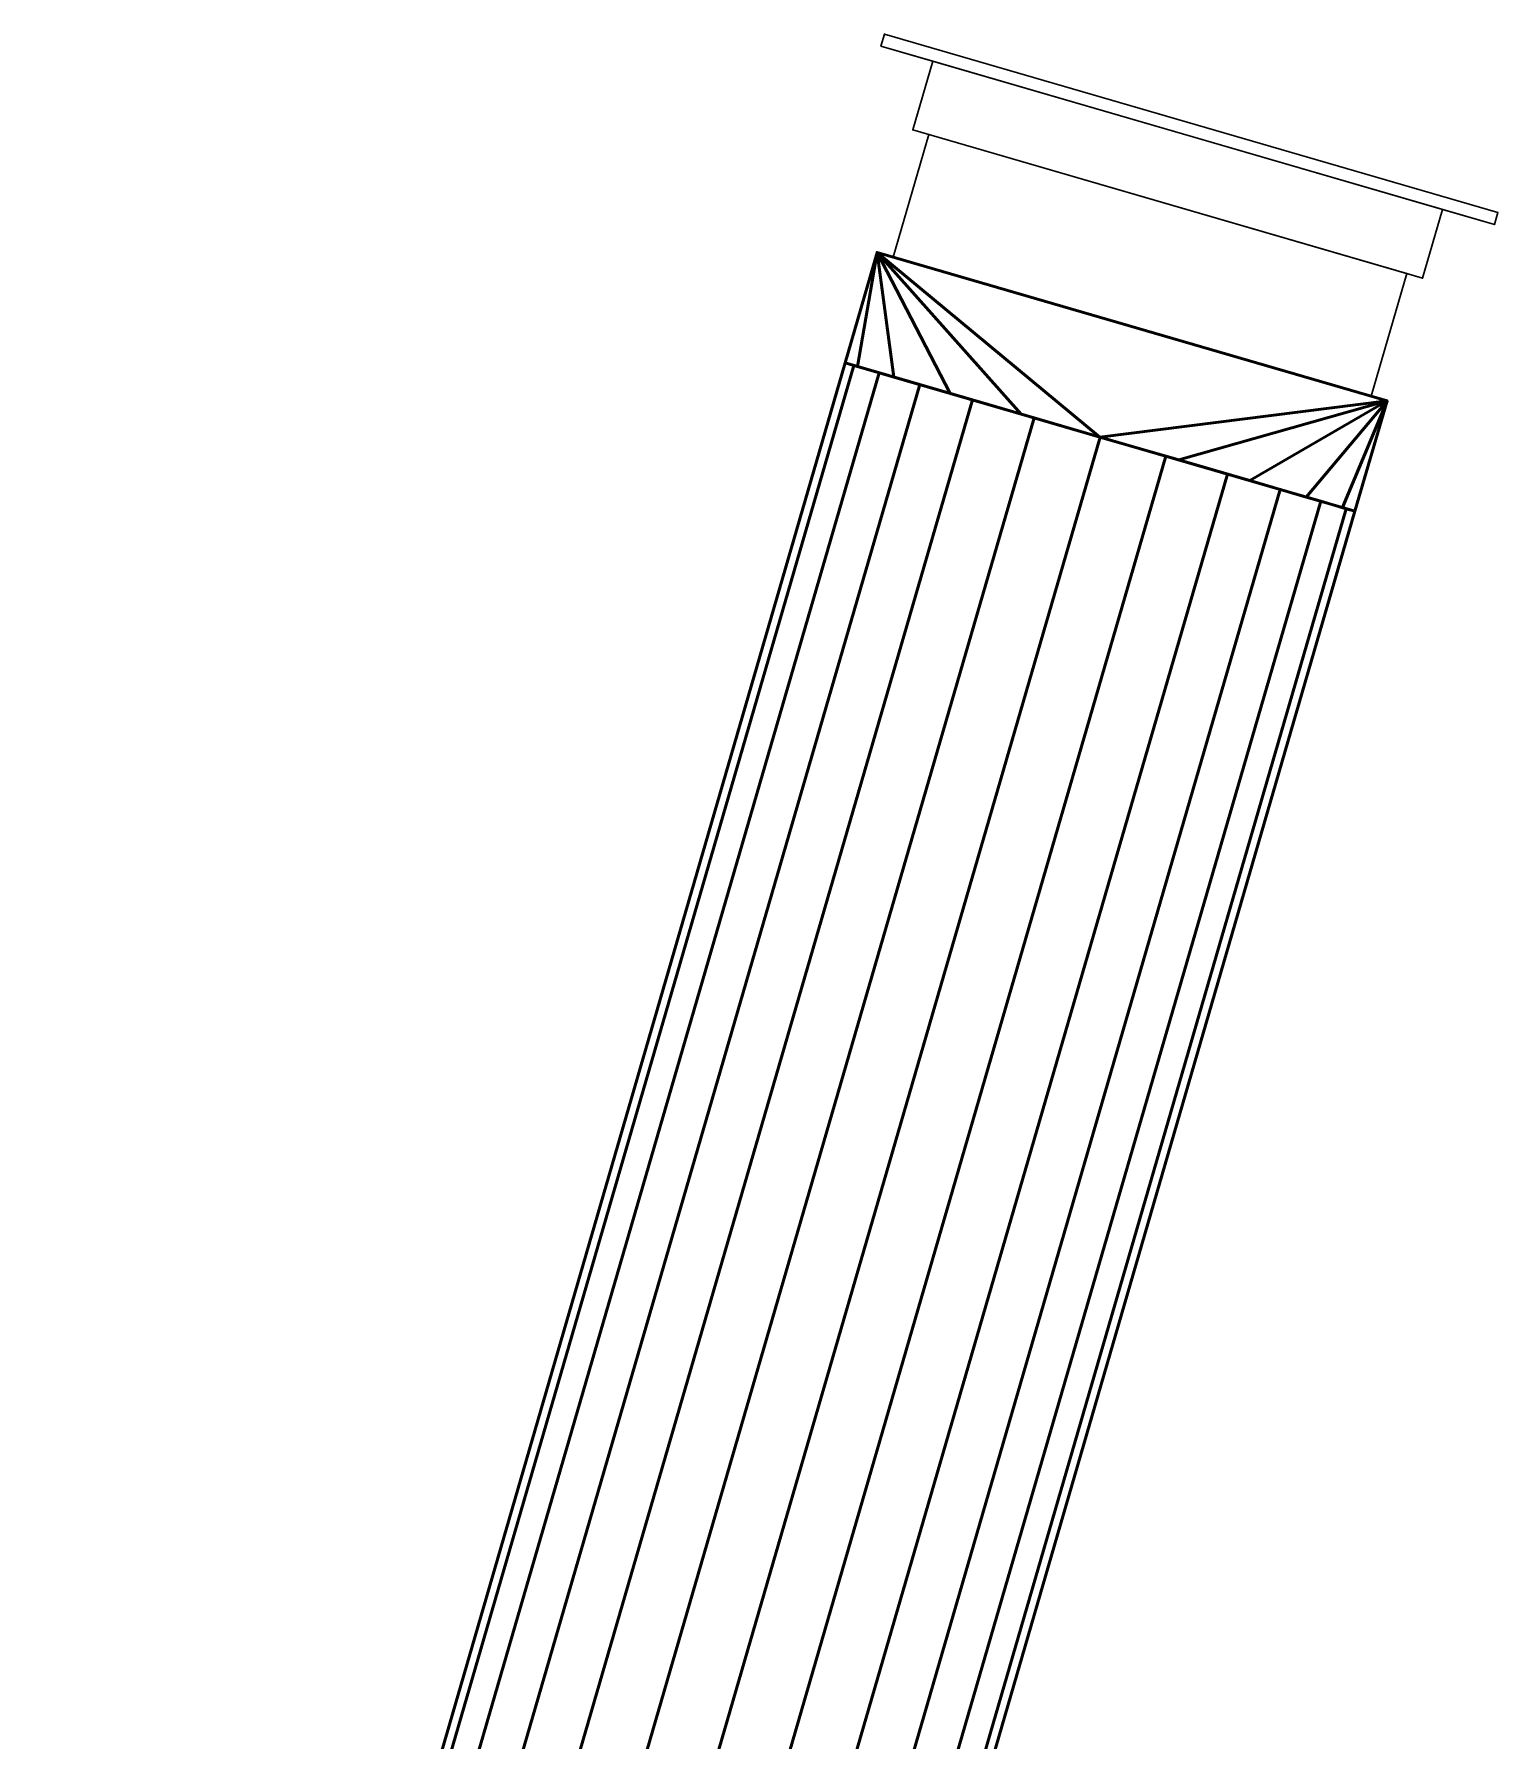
# Model space of a CAD drawing. Header units: inches. Extents: x -1654 to 1344, y -1538 to 36.
# Drawn here: x 1013.85 to 1035.9, y -754.79 to -729.09 of the extents above; entities that cross this region are included whole.
import ezdxf

# ---------------------------------------------------------------- set-up
doc = ezdxf.new("R2010")
doc.units = ezdxf.units.IN
doc.header["$MEASUREMENT"] = 0
doc.linetypes.add('Center', pattern=[1.25, 0.25, -0.1875, 0.625, -0.1875])
for name, color, linetype, lineweight in [('M-HVAC-CDFF', 3, 'Continuous', 30), ('M-HVAC-CDFF-SA', 3, 'Continuous', 30), ('M-HVAC-DUCT', 1, 'Center', 30), ('M-HVAC-DUCT-SA', 1, 'Continuous', 50)]:
    doc.layers.add(name, color=color, linetype=linetype, lineweight=lineweight)

# ---------------------------------------------------------------- blocks, each defined once
blk = doc.blocks.new('Supply Diffuser - Sidewall - 8 x 6-950910-_3D_')
at = {"layer": 'M-HVAC-CDFF'}
mesh = blk.add_polyface(dxfattribs=at)
corners = [(-3.75, 3, 2.75), (3.75, 3, 2.75), (3.75, 3, -2.75), (-3.75, 3, -2.75)]
mesh.append_faces([[corners[k] for k in face] for face in [(1, 2, 3, 0)]])
mesh = blk.add_polyface(dxfattribs=at)
corners = [(-3.75, 3, 2.75), (-3.75, 3, -2.75), (-3.75, 1.078125, -2.75), (-3.75, 1.078125, 2.75)]
mesh.append_faces([[corners[k] for k in face] for face in [(2, 3, 0, 1)]])
mesh = blk.add_polyface(dxfattribs=at)
corners = [(-3.75, 3, -2.75), (3.75, 3, -2.75), (3.75, 1.078125, -2.75), (-3.75, 1.078125, -2.75)]
mesh.append_faces([[corners[k] for k in face] for face in [(2, 3, 0, 1)]])
mesh = blk.add_polyface(dxfattribs=at)
corners = [(3.75, 3, 2.75), (-3.75, 3, 2.75), (-3.75, 1.078125, 2.75), (3.75, 1.078125, 2.75)]
mesh.append_faces([[corners[k] for k in face] for face in [(2, 3, 0, 1)]])
mesh = blk.add_polyface(dxfattribs=at)
corners = [(3.75, 3, -2.75), (3.75, 3, 2.75), (3.75, 1.078125, 2.75), (3.75, 1.078125, -2.75)]
mesh.append_faces([[corners[k] for k in face] for face in [(2, 3, 0, 1)]])
mesh = blk.add_polyface(dxfattribs=at)
corners = [(-4, 1.078125, 3), (4, 1.078125, 3), (4, 1.078125, -3), (-4, 1.078125, -3), (-3.75, 1.078125, 2.75), (-3.75, 1.078125, -2.75), (3.75, 1.078125, -2.75), (3.75, 1.078125, 2.75)]
mesh.append_faces([[corners[k] for k in face] for face in [(3, 5, 6, 2), (2, 6, 7, 1)]], dxfattribs={"vtx0": -1, "vtx2": -1})
mesh.append_faces([[corners[k] for k in face] for face in [(4, 5, 3, 0), (7, 4, 0, 1)]], dxfattribs={"vtx1": -1, "vtx3": -1})
mesh = blk.add_polyface(dxfattribs=at)
corners = [(-4, 1.078125, 3), (-4, 1.078125, -3), (-4, 0, -3), (-4, 0, 3)]
mesh.append_faces([[corners[k] for k in face] for face in [(2, 3, 0, 1)]])
mesh = blk.add_polyface(dxfattribs=at)
corners = [(-4, 1.078125, -3), (4, 1.078125, -3), (4, 0, -3), (-4, 0, -3)]
mesh.append_faces([[corners[k] for k in face] for face in [(2, 3, 0, 1)]])
mesh = blk.add_polyface(dxfattribs=at)
corners = [(4, 1.078125, 3), (-4, 1.078125, 3), (-4, 0, 3), (4, 0, 3)]
mesh.append_faces([[corners[k] for k in face] for face in [(2, 3, 0, 1)]])
mesh = blk.add_polyface(dxfattribs=at)
corners = [(4, 1.078125, -3), (4, 1.078125, 3), (4, 0, 3), (4, 0, -3)]
mesh.append_faces([[corners[k] for k in face] for face in [(2, 3, 0, 1)]])
mesh = blk.add_polyface(dxfattribs=at)
corners = [(4.8125, 0, 3.8125), (4.8125, 0, -3.8125), (-4.8125, 0, -3.8125), (-4.8125, 0, 3.8125), (-4, 0, 3), (-4, 0, -3), (4, 0, -3), (4, 0, 3)]
mesh.append_faces([[corners[k] for k in face] for face in [(3, 4, 5, 2), (2, 5, 6, 1)]], dxfattribs={"vtx0": -1, "vtx2": -1})
mesh.append_faces([[corners[k] for k in face] for face in [(7, 4, 3, 0), (6, 7, 0, 1)]], dxfattribs={"vtx1": -1, "vtx3": -1})
mesh = blk.add_polyface(dxfattribs=at)
corners = [(-4.8125, -0.1875, 3.8125), (4.8125, -0.1875, 3.8125), (4.8125, 0, 3.8125), (-4.8125, 0, 3.8125)]
mesh.append_faces([[corners[k] for k in face] for face in [(3, 0, 1, 2)]])
mesh = blk.add_polyface(dxfattribs=at)
corners = [(-4.8125, -0.1875, -3.8125), (-4.8125, -0.1875, 3.8125), (-4.8125, 0, 3.8125), (-4.8125, 0, -3.8125)]
mesh.append_faces([[corners[k] for k in face] for face in [(0, 1, 2, 3)]])
mesh = blk.add_polyface(dxfattribs=at)
corners = [(4.8125, -0.1875, -3.8125), (-4.8125, -0.1875, -3.8125), (-4.8125, 0, -3.8125), (4.8125, 0, -3.8125)]
mesh.append_faces([[corners[k] for k in face] for face in [(3, 0, 1, 2)]])
mesh = blk.add_polyface(dxfattribs=at)
corners = [(4.8125, -0.1875, 3.8125), (-4.8125, -0.1875, 3.8125), (-4.8125, -0.1875, -3.8125), (4.8125, -0.1875, -3.8125)]
mesh.append_faces([[corners[k] for k in face] for face in [(3, 0, 1, 2)]])
mesh = blk.add_polyface(dxfattribs=at)
corners = [(4.8125, -0.1875, 3.8125), (4.8125, -0.1875, -3.8125), (4.8125, 0, -3.8125), (4.8125, 0, 3.8125)]
mesh.append_faces([[corners[k] for k in face] for face in [(0, 1, 2, 3)]])
blk = doc.blocks.new('Rectangular to Round Transition - Angle - 60 Degree-906583-_3D_')
at = {"layer": 'M-HVAC-DUCT', "color": 8, "linetype": 'Continuous', "lineweight": 50}
mesh = blk.add_polyface(dxfattribs=at)
corners = [(0, -4, 3), (0, 4, 3), (0, 4, -3), (0, -4, -3)]
mesh.append_faces([[corners[k] for k in face] for face in [(0, 1, 2, 3)]], dxfattribs={"color": 8})
mesh = blk.add_polyface(dxfattribs=at)
corners = [(0, -4, -3), (0, 4, -3), (1.732, 0, -4)]
mesh.append_faces([[corners[k] for k in face] for face in [(0, 1, 2)]], dxfattribs={"color": 8})
mesh = blk.add_polyface(dxfattribs=at)
corners = [(1.732, 4), (1.732, 3.804, -1.236), (1.732, 3.236, -2.351), (1.732, 2.351, -3.236), (1.732, 1.236, -3.804), (1.732, 0, -4), (0, 4, -3), (0, 4, -3), (0, 4, -3), (0, 4, -3), (0, 4, -3), (0, 4, -3), (0, 4, -3), (0, 4, -3), (0, 4, -3), (0, 4, -3)]
mesh.append_faces([[corners[k] for k in face] for face in [(5, 7, 4), (9, 3, 4), (10, 2, 3), (2, 12, 1), (14, 0, 1)]], dxfattribs={"color": 8})
mesh = blk.add_polyface(dxfattribs=at)
corners = [(0, 4, -3), (0, 4, 3), (1.732, 4)]
mesh.append_faces([[corners[k] for k in face] for face in [(0, 1, 2)]], dxfattribs={"color": 8})
mesh = blk.add_polyface(dxfattribs=at)
corners = [(1.732, 0, 4), (1.732, 1.236, 3.804), (1.732, 2.351, 3.236), (1.732, 3.236, 2.351), (1.732, 3.804, 1.236), (1.732, 4), (0, 4, 3), (0, 4, 3), (0, 4, 3), (0, 4, 3), (0, 4, 3), (0, 4, 3), (0, 4, 3), (0, 4, 3), (0, 4, 3), (0, 4, 3)]
mesh.append_faces([[corners[k] for k in face] for face in [(5, 7, 4), (9, 3, 4), (10, 2, 3), (2, 12, 1), (14, 0, 1)]], dxfattribs={"color": 8})
mesh = blk.add_polyface(dxfattribs=at)
corners = [(0, 4, 3), (0, -4, 3), (1.732, 0, 4)]
mesh.append_faces([[corners[k] for k in face] for face in [(0, 1, 2)]], dxfattribs={"color": 8})
mesh = blk.add_polyface(dxfattribs=at)
corners = [(1.732, 0, 4), (1.732, -1.236, 3.804), (1.732, -2.351, 3.236), (1.732, -3.236, 2.351), (1.732, -3.804, 1.236), (1.732, -4), (1.732, -3.804, -1.236), (1.732, -3.236, -2.351), (1.732, -2.351, -3.236), (1.732, -1.236, -3.804), (1.732, 0, -4), (1.732, 1.236, -3.804), (1.732, 2.351, -3.236), (1.732, 3.236, -2.351), (1.732, 3.804, -1.236), (1.732, 4), (1.732, 3.804, 1.236), (1.732, 3.236, 2.351), (1.732, 2.351, 3.236), (1.732, 1.236, 3.804)]
mesh.append_faces([[corners[k] for k in face] for face in [(6, 3, 4, 5)]], dxfattribs={"vtx0": -1, "color": 8})
mesh.append_faces([[corners[k] for k in face] for face in [(9, 2, 8)]], dxfattribs={"vtx0": -1, "vtx1": -1, "color": 8})
mesh.append_faces([[corners[k] for k in face] for face in [(8, 2, 3, 7), (3, 6, 7)]], dxfattribs={"vtx0": -1, "vtx2": -1, "color": 8})
mesh.append_faces([[corners[k] for k in face] for face in [(19, 10, 11, 12)]], dxfattribs={"vtx0": -1, "vtx3": -1, "color": 8})
mesh.append_faces([[corners[k] for k in face] for face in [(16, 17, 14, 15)]], dxfattribs={"vtx1": -1, "color": 8})
mesh.append_faces([[corners[k] for k in face] for face in [(1, 2, 9, 0)]], dxfattribs={"vtx1": -1, "vtx2": -1, "color": 8})
mesh.append_faces([[corners[k] for k in face] for face in [(19, 0, 9, 10), (18, 19, 12, 13), (17, 18, 13, 14)]], dxfattribs={"vtx1": -1, "vtx3": -1, "color": 8})
mesh = blk.add_polyface(dxfattribs=at)
corners = [(1.732, -4), (1.732, -3.804, 1.236), (1.732, -3.236, 2.351), (1.732, -2.351, 3.236), (1.732, -1.236, 3.804), (1.732, 0, 4), (0, -4, 3), (0, -4, 3), (0, -4, 3), (0, -4, 3), (0, -4, 3), (0, -4, 3), (0, -4, 3), (0, -4, 3), (0, -4, 3), (0, -4, 3)]
mesh.append_faces([[corners[k] for k in face] for face in [(5, 7, 4), (9, 3, 4), (10, 2, 3), (2, 12, 1), (14, 0, 1)]], dxfattribs={"color": 8})
mesh = blk.add_polyface(dxfattribs=at)
corners = [(1.732, 0, -4), (1.732, -1.236, -3.804), (1.732, -2.351, -3.236), (1.732, -3.236, -2.351), (1.732, -3.804, -1.236), (1.732, -4), (0, -4, -3), (0, -4, -3), (0, -4, -3), (0, -4, -3), (0, -4, -3), (0, -4, -3), (0, -4, -3), (0, -4, -3), (0, -4, -3), (0, -4, -3)]
mesh.append_faces([[corners[k] for k in face] for face in [(5, 7, 4), (9, 3, 4), (10, 2, 3), (2, 12, 1), (14, 0, 1)]], dxfattribs={"color": 8})
mesh = blk.add_polyface(dxfattribs=at)
corners = [(0, -4, 3), (0, -4, -3), (1.732, -4)]
mesh.append_faces([[corners[k] for k in face] for face in [(0, 1, 2)]], dxfattribs={"color": 8})

msp = doc.modelspace()

# ---------------------------------------------------------------- linework, layer by layer
at = {"layer": 'M-HVAC-DUCT', "color": 5}
msp.add_line((1017.688, -777.181, 1330), (1029.906, -735.153, 1330), dxfattribs=at)
msp.add_line((1017.688, -777.181, 1330), (1029.906, -735.153, 1330), dxfattribs=at)

# ---------------------------------------------------------------- block references
at = {"layer": 'M-HVAC-CDFF-SA', "rotation": 163.7901312840834}
msp.add_blockref('Supply Diffuser - Sidewall - 8 x 6-950910-_3D_', (1031.227, -730.609, 1330), dxfattribs=at)
at = {"layer": 'M-HVAC-DUCT-SA', "color": 8, "rotation": 253.7901312840834}
msp.add_blockref('Rectangular to Round Transition - Angle - 60 Degree-906583-_3D_', (1030.389, -733.489, 1330), dxfattribs=at)

# ---------------------------------------------------------------- meshes
at = {"layer": 'M-HVAC-DUCT-SA', "color": 8}
mesh = msp.add_polyface(dxfattribs=at)
corners = [(1013.847, -776.064, 1330), (1013.978, -776.102, 1331.035), (1014.361, -776.213, 1332), (1014.972, -776.391, 1332.828), (1015.767, -776.622, 1333.464), (1016.694, -776.891, 1333.864), (1017.688, -777.181, 1334), (1029.906, -735.153, 1334), (1028.912, -734.864, 1333.864), (1027.985, -734.594, 1333.464), (1027.19, -734.363, 1332.828), (1026.579, -734.185, 1332), (1026.196, -734.074, 1331.035), (1026.065, -734.036, 1330)]
mesh.append_faces([[corners[k] for k in face] for face in [(7, 8, 5, 6)]], dxfattribs={"vtx1": -1, "color": 8})
mesh.append_faces([[corners[k] for k in face] for face in [(8, 9, 4, 5), (3, 4, 9, 10), (11, 12, 1, 2), (2, 3, 10, 11)]], dxfattribs={"vtx1": -1, "vtx3": -1, "color": 8})
mesh.append_faces([[corners[k] for k in face] for face in [(12, 13, 0, 1)]], dxfattribs={"vtx3": -1, "color": 8})
mesh = msp.add_polyface(dxfattribs=at)
corners = [(1017.688, -777.181, 1326), (1016.694, -776.891, 1326.136), (1015.767, -776.622, 1326.536), (1014.972, -776.391, 1327.172), (1014.361, -776.213, 1328), (1013.978, -776.102, 1328.965), (1013.847, -776.064, 1330), (1026.065, -734.036, 1330), (1026.196, -734.074, 1328.965), (1026.579, -734.185, 1328), (1027.19, -734.363, 1327.172), (1027.985, -734.594, 1326.536), (1028.912, -734.864, 1326.136), (1029.906, -735.153, 1326)]
mesh.append_faces([[corners[k] for k in face] for face in [(7, 8, 5, 6)]], dxfattribs={"vtx1": -1, "color": 8})
mesh.append_faces([[corners[k] for k in face] for face in [(8, 9, 4, 5), (3, 4, 9, 10), (11, 12, 1, 2), (2, 3, 10, 11)]], dxfattribs={"vtx1": -1, "vtx3": -1, "color": 8})
mesh.append_faces([[corners[k] for k in face] for face in [(12, 13, 0, 1)]], dxfattribs={"vtx3": -1, "color": 8})
mesh = msp.add_polyface(dxfattribs=at)
corners = [(1033.747, -736.269, 1330), (1033.616, -736.231, 1328.965), (1033.232, -736.12, 1328), (1032.622, -735.942, 1327.172), (1031.826, -735.711, 1326.536), (1030.9, -735.442, 1326.136), (1029.906, -735.153, 1326), (1028.912, -734.864, 1326.136), (1027.985, -734.594, 1326.536), (1027.19, -734.363, 1327.172), (1026.579, -734.185, 1328), (1026.196, -734.074, 1328.965), (1026.065, -734.036, 1330), (1026.196, -734.074, 1331.035), (1026.579, -734.185, 1332), (1027.19, -734.363, 1332.828), (1027.985, -734.594, 1333.464), (1028.912, -734.864, 1333.864), (1029.906, -735.153, 1334), (1030.9, -735.442, 1333.864), (1031.826, -735.711, 1333.464), (1032.622, -735.942, 1332.828), (1033.232, -736.12, 1332), (1033.616, -736.231, 1331.035)]
mesh.append_faces([[corners[k] for k in face] for face in [(6, 9, 12, 18), (0, 3, 6, 18)]], dxfattribs={"vtx0": -1, "vtx1": -1, "vtx2": -1, "vtx3": -1, "color": 8})
mesh.append_faces([[corners[k] for k in face] for face in [(12, 14, 15, 18), (18, 20, 21, 0)]], dxfattribs={"vtx0": -1, "vtx2": -1, "vtx3": -1, "color": 8})
mesh.append_faces([[corners[k] for k in face] for face in [(19, 20, 18)]], dxfattribs={"vtx1": -1, "color": 8})
mesh.append_faces([[corners[k] for k in face] for face in [(10, 11, 12, 9), (4, 5, 6, 3), (16, 17, 18, 15), (22, 23, 0, 21), (12, 13, 14)]], dxfattribs={"vtx2": -1, "color": 8})
mesh.append_faces([[corners[k] for k in face] for face in [(6, 7, 8, 9), (0, 1, 2, 3)]], dxfattribs={"vtx3": -1, "color": 8})
mesh = msp.add_polyface(dxfattribs=at)
corners = [(1017.688, -777.181, 1334), (1018.682, -777.47, 1333.864), (1019.608, -777.739, 1333.464), (1020.404, -777.97, 1332.828), (1021.014, -778.148, 1332), (1021.398, -778.259, 1331.035), (1021.529, -778.297, 1330), (1033.747, -736.269, 1330), (1033.616, -736.231, 1331.035), (1033.232, -736.12, 1332), (1032.622, -735.942, 1332.828), (1031.826, -735.711, 1333.464), (1030.9, -735.442, 1333.864), (1029.906, -735.153, 1334)]
mesh.append_faces([[corners[k] for k in face] for face in [(8, 9, 4, 5), (3, 4, 9, 10), (11, 12, 1, 2), (2, 3, 10, 11)]], dxfattribs={"vtx1": -1, "vtx3": -1, "color": 8})
mesh.append_faces([[corners[k] for k in face] for face in [(6, 7, 8, 5)]], dxfattribs={"vtx2": -1, "color": 8})
mesh.append_faces([[corners[k] for k in face] for face in [(12, 13, 0, 1)]], dxfattribs={"vtx3": -1, "color": 8})
mesh = msp.add_polyface(dxfattribs=at)
corners = [(1021.529, -778.297, 1330), (1021.398, -778.259, 1328.965), (1021.014, -778.148, 1328), (1020.404, -777.97, 1327.172), (1019.608, -777.739, 1326.536), (1018.682, -777.47, 1326.136), (1017.688, -777.181, 1326), (1029.906, -735.153, 1326), (1030.9, -735.442, 1326.136), (1031.826, -735.711, 1326.536), (1032.622, -735.942, 1327.172), (1033.232, -736.12, 1328), (1033.616, -736.231, 1328.965), (1033.747, -736.269, 1330)]
mesh.append_faces([[corners[k] for k in face] for face in [(7, 8, 5, 6)]], dxfattribs={"vtx1": -1, "color": 8})
mesh.append_faces([[corners[k] for k in face] for face in [(8, 9, 4, 5), (3, 4, 9, 10), (11, 12, 1, 2), (2, 3, 10, 11)]], dxfattribs={"vtx1": -1, "vtx3": -1, "color": 8})
mesh.append_faces([[corners[k] for k in face] for face in [(12, 13, 0, 1)]], dxfattribs={"vtx3": -1, "color": 8})

doc.saveas('drawing.dxf')
